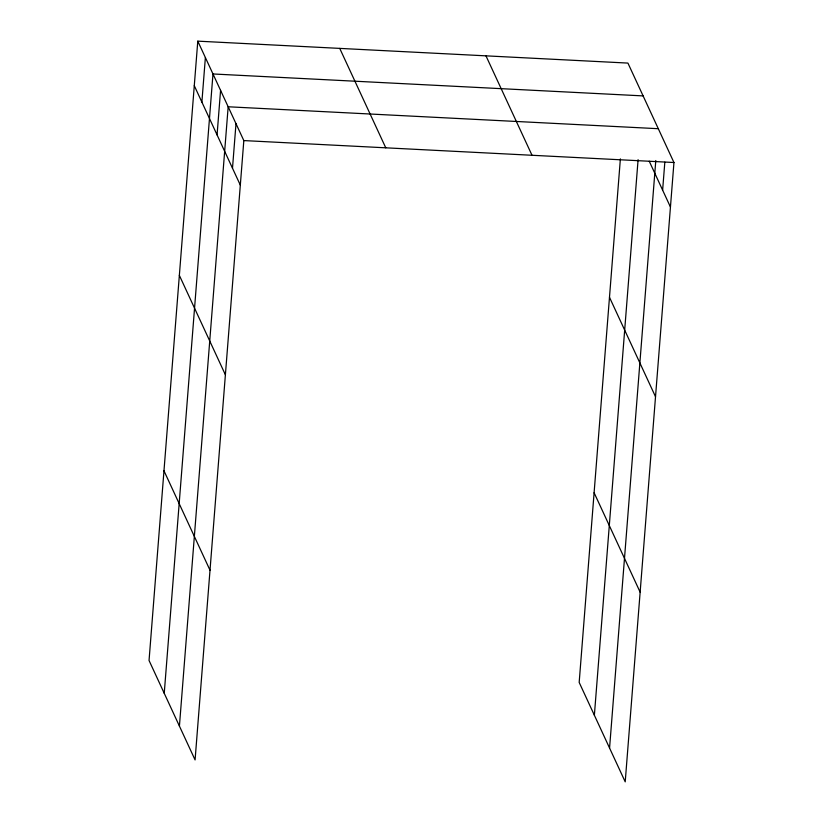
<?xml version="1.0" encoding="UTF-8"?>
<svg xmlns="http://www.w3.org/2000/svg" width="823" height="823" viewBox="0 0 823 823"><rect width="100%" height="100%" fill="white"/><g stroke="black" fill="none" stroke-linecap="round" stroke-linejoin="round"><path stroke-width="1.23" d="M197.787 41.15L149.045 660.488L195.082 759.917L243.824 140.579L197.787 41.15L627.918 63.083L673.955 162.512L625.213 781.85L579.176 682.421L620.377 158.88M201.882 102.083L205.38 57.559M164.24 693.295L212.982 73.967L643.113 95.9M217.066 134.9L220.574 90.365M179.424 726.112L228.166 106.774L658.307 128.707M232.498 168.211L235.995 123.676M594.371 715.228L638.092 159.652M609.565 748.045L655.797 160.516M662.628 190.144L664.83 162.152M243.824 140.579L673.955 162.512M649.234 161.205L670.457 207.046M609.483 297.298L655.52 396.727M485.971 55.851L532.018 155.28M594.103 492.73L640.14 592.169M339.734 48.392L385.771 147.821M194.279 85.685L240.316 185.113M179.352 275.366L225.389 374.794M163.972 470.797L210.009 570.226"/></g></svg>
